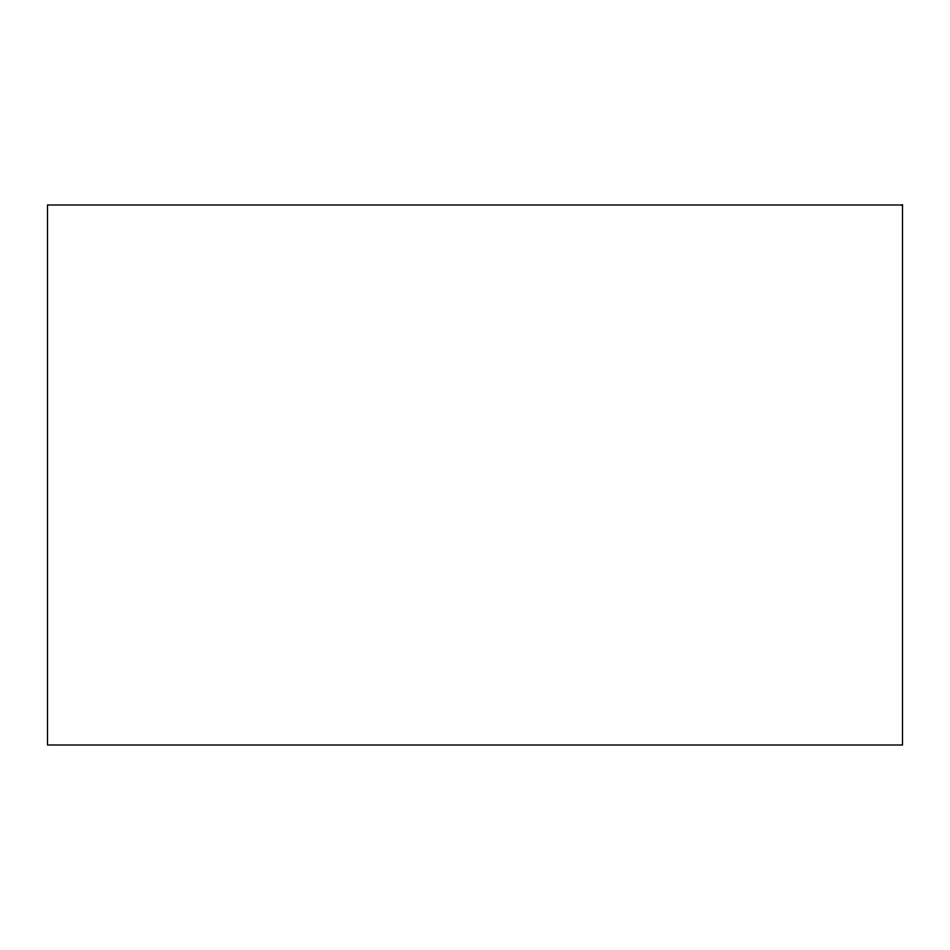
<?xml version="1.0" encoding="UTF-8"?>
<svg xmlns="http://www.w3.org/2000/svg" width="950" height="950" viewBox="0 0 950 950"><rect width="100%" height="100%" fill="white"/><g stroke="black" fill="none" stroke-linecap="round" stroke-linejoin="round"><path stroke-width="1.43" d="M902.5 204.998L47.5 204.998L47.5 745.002L902.5 745.002L902.5 204.998"/></g></svg>
